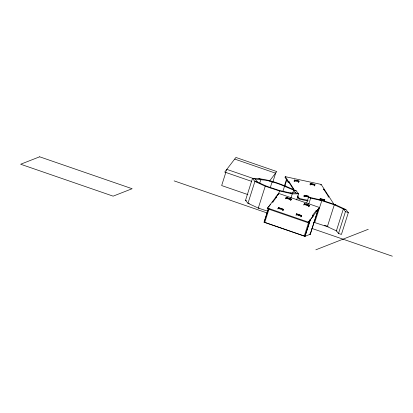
<?xml version="1.0" encoding="UTF-8"?>
<svg xmlns="http://www.w3.org/2000/svg" width="413" height="413" viewBox="0 0 413 413"><rect width="100%" height="100%" fill="white"/><g stroke="black" fill="none" stroke-linecap="round" stroke-linejoin="round"><path stroke-width="0.62" d="M313.049 216.257L312.367 216.025L312.527 215.395L313.204 215.627L313.049 216.257L308.083 222.731L267.221 208.632L278.584 193.382L319.45 207.486L316.797 211.373L316.115 211.136L316.275 210.506L316.952 210.738L316.797 211.373M272.188 202.153L272.343 201.523L273.019 201.761L276.767 196.872L276.09 196.64L275.93 197.269M272.864 202.391L273.019 201.761M276.612 197.502L276.767 196.872M278.584 193.382L277.546 195.168M308.083 222.731L319.45 207.486M226.03 171.767L221.657 185.551L247.883 194.6M226.412 170.564L226.789 169.366L253.592 178.617M267.81 211.239L258.295 208.075L247.97 203.294L245.529 200.31L252.462 178.452C267.763 178.302 282.497 184.539 296.198 190.842L298.64 193.821L296.715 199.897M259.586 183.625L260.933 179.376L258.843 178.406M270.169 187.987L272.095 181.916L271.599 181.312M272.781 182.185L275.703 172.97M318.113 209.654L310.318 234.228L304.928 236.334L264.067 222.23L268.249 209.05M264.067 222.23L268.207 209.587M264.743 222.468L269.116 208.684M278.347 194.606L279.503 190.966L279.007 190.362L266.524 186.206L257.49 182.025L254.904 181.436L252.462 178.452C258.848 180.171 265.724 179.356 272.095 181.916C280.535 183.831 288.037 188.349 296.198 190.842M284.294 186.304L286.436 179.547L287.03 179.676M282.843 191.534L284.578 186.072L285.868 186.062M284.789 186.072L286.72 179.991L286.364 179.784M277.866 209.045L278.465 207.574L283.38 209.267L283.008 210.444M278.094 208.746L278.465 207.574M285.693 198.839L286.292 197.368L291.206 199.061L290.835 200.238M285.92 198.545L286.292 197.368M282.781 210.738L283.38 209.267M294.046 181.188L294.417 180.016L298.728 180.946L299.089 181.152L298.64 182.561M294.33 181.632L294.774 180.218L294.417 180.016M290.912 198.121L292.259 193.873L298.64 193.821L295.744 192.861L290.169 192.902L279.007 190.362M292.647 193.289L293.612 190.248L295.744 192.861M290.607 200.532L291.206 199.061M298.356 182.123L298.589 181.395L298.873 181.834L294.557 180.904L294.273 180.466L295.507 180.729M296.002 215.302L296.601 213.831L301.516 215.529L301.144 216.701M296.229 215.008L296.601 213.831M303.854 196.418L304.231 195.241L308.542 196.17L308.898 196.376L308.454 197.786M304.138 196.856L304.587 195.447L304.231 195.241M309.962 184.621L310.333 183.449L314.644 184.379L315.005 184.585L314.556 185.995M303.829 205.096L304.427 203.624L309.337 205.323L308.965 206.495M310.246 185.065L310.69 183.651L310.333 183.449M304.051 204.802L304.427 203.624M300.917 216.995L301.516 215.529M308.17 197.347L308.397 196.619L308.681 197.058L304.371 196.129L304.087 195.69L307.783 196.485M306.627 203.217L308.557 197.146L321.314 200.052L335.583 204.802L345.913 209.582L348.355 212.566L341.422 234.424L338.526 233.459L336.394 230.852L327.359 226.67L313.637 222.23M314.272 185.556L314.644 184.379M308.723 204.187L310.648 198.116L308.557 197.146M308.738 206.794L309.337 205.323M304.252 236.102L309.001 221.12M304.928 236.334L310.215 220.093L305.078 236.277L264.217 222.173M319.77 199.851L320.142 198.674L324.458 199.603L324.814 199.809L324.37 201.219M320.054 200.29L320.503 198.88L320.142 198.674M310.163 234.285L318.036 209.887M324.086 200.78L324.458 199.603M338.526 233.459L345.459 211.601L343.327 208.993L334.293 204.812L321.81 200.656L310.648 198.116M334.158 204.605L321.144 184.41L285.28 176.671L284.96 177.254L288.088 182.112L288.682 182.241L289.007 181.658L288.408 181.529L288.088 182.112M293.705 188.947L293.38 189.531L292.786 189.402L293.111 188.818L293.705 188.947L289.007 181.658M307.819 200.961L299.012 199.061L299.332 198.477L297.603 195.798M320.818 184.993L321.144 184.41M323.353 189.722L323.678 189.139L324.272 189.262L323.952 189.851M328.051 197.011L328.376 196.428L323.678 189.139M328.65 197.14L328.97 196.557L328.376 196.428M269.4 181.193L276.787 171.56L235.926 157.456L224.718 172.071L251.553 181.333M267.221 208.632L267.882 207.77M268.538 206.913L270.319 204.59M276.261 196.841L277.252 195.55M278.326 208.023L278.099 208.317L283.013 210.011L283.241 209.716M304.283 204.074L304.056 204.368L308.97 206.066L309.198 205.772L305.919 204.641M312.527 215.395L316.275 210.506M315.847 249.808L368.257 229.298M266.524 186.206L265.234 186.217L254.904 181.436L247.97 203.294L249.266 203.588M335.583 204.802L334.293 204.812L327.359 226.67L328.165 226.665M259.188 208.064L258.295 208.075L265.234 186.217L279.503 190.966L292.259 193.873L290.169 192.902M294.774 180.218L299.089 181.152M310.69 183.651L315.005 184.585M312.656 184.43L310.189 183.899L310.473 184.337L314.789 185.267L314.505 184.828M304.587 195.447L308.898 196.376M320.503 198.88L324.814 199.809M299.332 198.477L308.144 200.377M345.913 209.582L343.327 208.993L336.394 230.852L336.879 230.96M345.459 211.601L348.355 212.566M324.489 225.276L327.463 226.262M245.529 200.31L246.432 200.61M234.765 159.103L275.631 173.207M286.142 197.424L291.051 199.123M304.273 203.686L309.187 205.38M278.316 207.631L283.23 209.329M296.451 213.893L301.361 215.586M278.868 208.209L280.51 208.777M309.383 219.917L310.06 220.155M267.376 207.997L308.243 222.101M174.131 180.884L267.392 213.072M311.892 228.43L392.35 256.199M309.636 233.99L310.318 234.228M321.314 200.052L321.81 200.656L314.783 222.4M255.358 179.418L257.49 182.025M285.28 176.671L294.149 190.429M297.463 196.66L299.012 199.061M286.147 197.817L285.925 198.111L290.835 199.804L291.062 199.51L286.147 197.817M296.457 214.28L296.235 214.574L301.144 216.273L301.371 215.973L296.457 214.28M39.648 156.801L20.65 164.235L113.131 196.154L132.129 188.72L39.648 156.801M324.313 200.052L320.003 199.123L320.287 199.562L324.597 200.496L324.313 200.052"/></g></svg>
